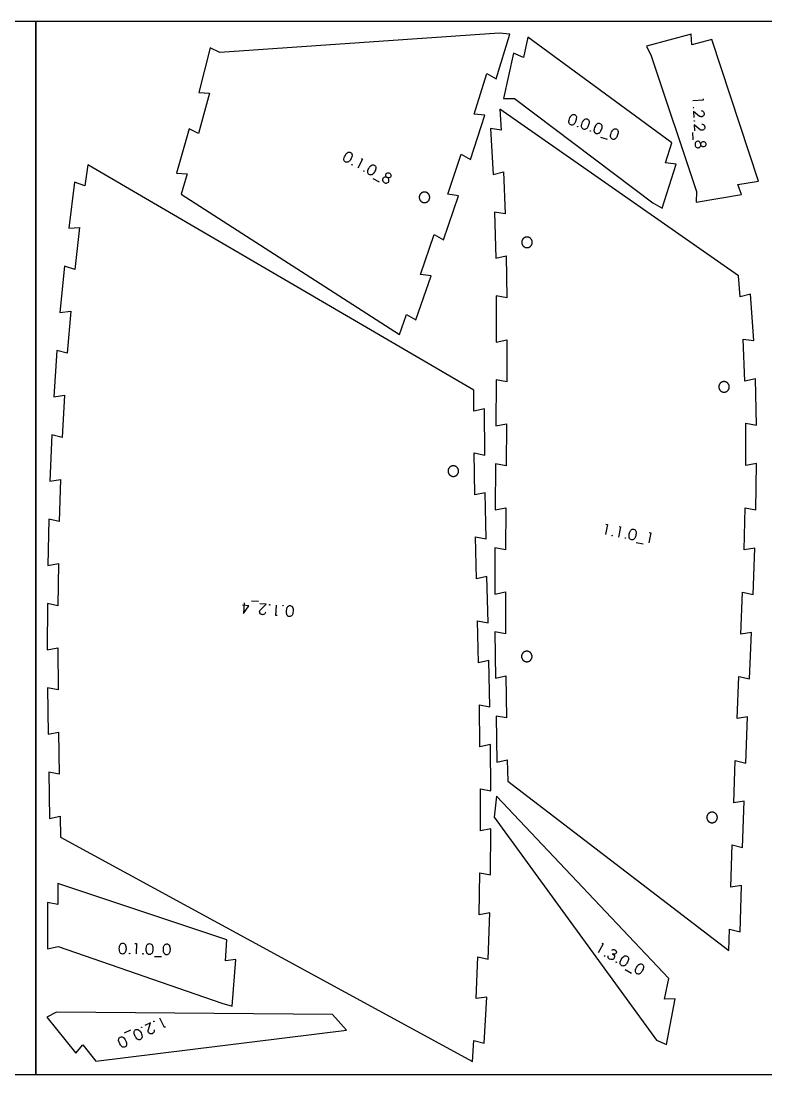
# Model space of a CAD drawing. Header units: millimetres. Extents: x 0 to 7679, y -1054 to 0.
# Drawn here: x 2086 to 2793, y -1000 to 0 of the extents above; entities that cross this region are included whole.
import ezdxf

# ---------------------------------------------------------------- set-up
doc = ezdxf.new("R2010")
doc.units = ezdxf.units.MM
doc.header["$MEASUREMENT"] = 0
for name, color, linetype, true_color in [('Default', 18, 'Continuous', 0x000000), ('nest$l_engrave_text', 5, 'Continuous', 0x0000ff), ('nest$l_inner_cut', 3, 'Continuous', 0x00ff00), ('nest$l_outer_cut', 1, 'Continuous', 0xff0000)]:
    doc.layers.add(name, color=color, linetype=linetype, true_color=true_color)

msp = doc.modelspace()

# ---------------------------------------------------------------- linework, layer by layer
at = {"layer": 'Default'}
for points in [[(1400, -1000), (1400, 0), (2100, 0), (2100, -1000)], [(2100, -1000), (2100, 0), (2800, 0), (2800, -1000)]]:
    msp.add_lwpolyline(points, close=True, dxfattribs=at)
at = {"layer": 'nest$l_engrave_text'}
for points in [[(2733.4, -73.8), (2733.5, -75.2), (2723.7, -75.7)], [(2731.6, -85), (2732.1, -85.1), (2732.7, -85.3), (2733.2, -85.6), (2733.6, -86), (2734.2, -86.8), (2734.4, -87.7), (2734.4, -88.3), (2734.3, -88.8), (2734.1, -89.3), (2733.8, -89.8), (2732.9, -90.5), (2732.4, -90.8), (2731.9, -90.8), (2731.4, -90.8), (2730.9, -90.7), (2730.6, -90.7), (2730.5, -90.6), (2730.1, -90.4), (2724.2, -85.7), (2724.5, -91.5)], [(2732.2, -97.7), (2732.7, -97.9), (2733.4, -98.1), (2733.9, -98.4), (2734.3, -98.7), (2734.8, -99.5), (2735.1, -100.5), (2735.1, -101), (2735, -101.6), (2734.8, -102.1), (2734.5, -102.6), (2733.6, -103.3), (2733, -103.5), (2732.5, -103.6), (2732.1, -103.6), (2731.6, -103.5), (2731.3, -103.4), (2731.1, -103.4), (2730.7, -103.1), (2724.9, -98.4), (2725.2, -104.2)], [(2723.3, -105.8), (2723.6, -112.6)], [(2635.9, -110), (2642.3, -112.2)], [(2408.8, -130.3), (2410.1, -130.9), (2405.5, -139.6)], [(2419.8, -149.5), (2425.8, -152.6)], [(2641.1, -477.3), (2642.5, -477.6), (2640.7, -487.2)], [(2653.7, -479.7), (2655.1, -480), (2653.2, -489.6)], [(2682.2, -485.3), (2683.6, -485.5), (2681.7, -495.1)], [(2669.8, -494.9), (2676.5, -496.2)], [(2297.7, -552), (2297, -562), (2302.3, -554.8), (2296.2, -554.4)], [(2311.3, -550.9), (2304.6, -550.4)], [(2318.3, -560.8), (2318.1, -561.3), (2317.8, -561.9), (2317.4, -562.4), (2317, -562.7), (2316.2, -563.2), (2315.2, -563.3), (2314.7, -563.2), (2314.1, -563.1), (2313.6, -562.8), (2313.2, -562.4), (2312.6, -561.4), (2312.5, -560.9), (2312.4, -560.4), (2312.6, -559.4), (2312.8, -559.1), (2312.8, -559), (2313.1, -558.6), (2318.5, -553.4), (2312.7, -553)], [(2329.2, -564), (2327.8, -563.9), (2328.4, -554.1)], [(2194, -875.4), (2195.5, -875.4), (2195.3, -885.2)], [(2637.3, -874.9), (2638.5, -875.6), (2633.9, -884.2)], [(2212.5, -887.5), (2219.3, -887.6)], [(2646.6, -881.6), (2647.5, -881.2), (2648.1, -880.9), (2648.9, -880.9), (2649.7, -881.2), (2650.4, -881.8), (2650.9, -882.6), (2651.1, -883.5), (2650.8, -884.4), (2650.2, -885), (2649.4, -885.4), (2648.4, -885.4), (2647.5, -885.2), (2648.6, -886.2), (2649.2, -887.1), (2649.4, -888.1), (2649.1, -889), (2648.7, -889.6), (2648.2, -890.1), (2647.7, -890.4), (2647.1, -890.6), (2645.9, -890.6), (2644.5, -890.1), (2643.9, -889.6), (2643.4, -888.8), (2643.3, -888), (2643.3, -887)], [(2659.5, -900.1), (2665.5, -903.3)], [(2223.2, -954.4), (2222, -955), (2217.7, -946.2)], [(2189.8, -957.6), (2183.7, -960.5)], [(2212.2, -957.1), (2212.3, -957.5), (2212.4, -958.3), (2212.3, -958.8), (2212.1, -959.3), (2211.6, -960.2), (2210.8, -960.8), (2210.3, -961), (2209.8, -961.1), (2209.2, -961.1), (2208.6, -961), (2207.6, -960.5), (2207.2, -960), (2206.9, -959.6), (2206.7, -958.7), (2206.6, -958.4), (2206.6, -958.2), (2206.6, -957.8), (2208.7, -950.6), (2203.5, -953.1)]]:
    msp.add_lwpolyline(points, dxfattribs=at)
for points in [[(2606.5, -97.6), (2606.2, -96.9), (2606, -96), (2606, -95), (2606, -94.9), (2606, -94.7), (2606.1, -94.4), (2606.2, -93.9), (2606.5, -92.7), (2607, -91.6), (2607.2, -91.1), (2607.4, -90.8), (2607.5, -90.6), (2607.5, -90.5), (2608.3, -89.5), (2608.7, -89.2), (2609, -89), (2609.8, -88.7), (2610.5, -88.6), (2611.2, -88.8), (2611.9, -89.1), (2612.5, -89.6), (2612.8, -90.2), (2613.1, -91), (2613.1, -91.7), (2613, -92.6), (2612.9, -93.4), (2612.6, -94.4), (2612.3, -95.3), (2612, -96.1), (2611.6, -96.8), (2611.3, -97.3), (2610.8, -97.8), (2610.2, -98.3), (2609.6, -98.5), (2609, -98.7), (2608.4, -98.7), (2607.8, -98.6), (2607.2, -98.2)], [(2724.5, -82.1), (2724.4, -82.3), (2724.3, -82.4), (2724.1, -82.3), (2724, -82.2), (2724.1, -82), (2724.3, -81.9), (2724.4, -82)], [(2618.6, -101.7), (2618.3, -101.1), (2618, -100.2), (2618, -99.7), (2618, -99.1), (2618, -99), (2618.1, -98.8), (2618.1, -98.5), (2618.2, -98.1), (2618.6, -96.9), (2619, -95.7), (2619.3, -95.3), (2619.4, -95), (2619.5, -94.7), (2619.6, -94.6), (2620.4, -93.7), (2620.8, -93.4), (2621.1, -93.2), (2621.9, -92.8), (2622.6, -92.8), (2623.2, -92.9), (2624, -93.3), (2624.6, -93.8), (2624.9, -94.4), (2625.1, -95.2), (2625.2, -95.9), (2625.1, -96.8), (2625, -97.5), (2624.7, -98.5), (2624.4, -99.5), (2624.1, -100.2), (2623.7, -101), (2623.3, -101.5), (2622.9, -102), (2622.2, -102.4), (2621.6, -102.7), (2621.1, -102.8), (2620.5, -102.8), (2619.9, -102.7), (2619.2, -102.4)], [(2630.7, -105.9), (2630.3, -105.2), (2630.1, -104.3), (2630.1, -103.3), (2630.1, -103.2), (2630.2, -103), (2630.2, -102.7), (2630.3, -102.2), (2630.6, -101), (2631.1, -99.9), (2631.3, -99.4), (2631.5, -99.1), (2631.6, -98.9), (2631.7, -98.8), (2632.5, -97.8), (2632.9, -97.5), (2633.1, -97.3), (2633.9, -97), (2634.6, -97), (2635.3, -97.1), (2636.1, -97.4), (2636.6, -97.9), (2637, -98.5), (2637.2, -99.4), (2637.2, -100), (2637.2, -100.9), (2637.1, -101.7), (2636.8, -102.7), (2636.4, -103.6), (2636.1, -104.4), (2635.7, -105.1), (2635.4, -105.6), (2634.9, -106.1), (2634.3, -106.6), (2633.7, -106.8), (2633.2, -107), (2632.6, -107), (2632, -106.9), (2631.3, -106.5)], [(2725.2, -94.9), (2725.1, -95.1), (2725, -95.1), (2724.8, -95.1), (2724.7, -94.9), (2724.8, -94.7), (2724.9, -94.7), (2725.1, -94.7)], [(2614.4, -100), (2614.5, -100.1), (2614.6, -100.3), (2614.4, -100.5), (2614.3, -100.5), (2614.1, -100.4), (2614.1, -100.2), (2614.2, -100)], [(2626.5, -104.2), (2626.6, -104.3), (2626.6, -104.5), (2626.5, -104.6), (2626.3, -104.6), (2626.2, -104.5), (2626.2, -104.3), (2626.3, -104.2)], [(2646.1, -111.2), (2645.7, -110.5), (2645.5, -109.6), (2645.5, -108.6), (2645.5, -108.5), (2645.6, -108.3), (2645.6, -108), (2645.7, -107.6), (2646, -106.4), (2646.5, -105.2), (2646.7, -104.8), (2646.9, -104.4), (2647, -104.2), (2647.1, -104.1), (2647.4, -103.6), (2647.9, -103.1), (2648.3, -102.8), (2648.5, -102.6), (2649.3, -102.3), (2650, -102.3), (2650.7, -102.4), (2651.5, -102.7), (2652, -103.2), (2652.4, -103.8), (2652.6, -104.7), (2652.7, -105.3), (2652.6, -106.2), (2652.5, -107), (2652.2, -108), (2651.8, -108.9), (2651.5, -109.7), (2651.1, -110.4), (2650.8, -110.9), (2650.3, -111.5), (2649.7, -111.9), (2649.1, -112.2), (2648.6, -112.3), (2648, -112.3), (2647.4, -112.2), (2646.7, -111.8)], [(2731.3, -117.6), (2731.2, -116.8), (2731, -116.1), (2730.6, -115.4), (2730.2, -114.8), (2729.6, -114.4), (2729, -114.1), (2728.3, -114), (2727.5, -114.2), (2726.8, -114.6), (2726.2, -115.2), (2725.8, -116), (2725.7, -117), (2725.7, -117.8), (2725.9, -118.5), (2726.3, -119.1), (2726.7, -119.5), (2727.3, -120), (2728, -120.2), (2728.7, -120.3), (2729.3, -120.1), (2729.8, -119.9), (2730.3, -119.5), (2730.6, -119.1), (2730.9, -118.6), (2731.1, -118), (2731.2, -117.2), (2731.3, -116.4), (2731.5, -115.8), (2732, -115.1), (2732.5, -114.7), (2733.1, -114.4), (2733.6, -114.3), (2734, -114.3), (2734.6, -114.6), (2735.2, -115), (2735.6, -115.6), (2735.9, -116.2), (2735.9, -116.9), (2735.9, -117.6), (2735.6, -118.2), (2735.3, -118.7), (2734.8, -119.1), (2734.2, -119.4), (2733.7, -119.4), (2733.1, -119.4), (2732.5, -119.1), (2731.9, -118.6), (2731.5, -118)], [(2392.8, -132.6), (2392.5, -131.9), (2392.4, -131), (2392.6, -129.9), (2392.6, -129.8), (2392.7, -129.6), (2392.8, -129.3), (2393, -128.9), (2393.5, -127.8), (2394.1, -126.7), (2394.4, -126.3), (2394.6, -126), (2394.8, -125.8), (2394.9, -125.7), (2395.3, -125.3), (2395.8, -124.9), (2396.2, -124.6), (2396.5, -124.5), (2397.4, -124.3), (2398.1, -124.3), (2398.7, -124.6), (2399.4, -125), (2399.9, -125.6), (2400.1, -126.3), (2400.2, -127.1), (2400.2, -127.8), (2400, -128.7), (2399.7, -129.4), (2399.3, -130.3), (2398.8, -131.2), (2398.4, -131.9), (2397.9, -132.6), (2397.5, -133), (2396.9, -133.5), (2396.3, -133.8), (2395.6, -134), (2395.1, -134), (2394.4, -134), (2393.9, -133.8), (2393.3, -133.3)], [(2400.2, -136.2), (2400.3, -136.4), (2400.2, -136.5), (2400.1, -136.7), (2399.9, -136.6), (2399.8, -136.5), (2399.8, -136.3), (2400, -136.2)], [(2415.3, -144.6), (2415.1, -143.9), (2415, -142.9), (2415.1, -141.9), (2415.2, -141.8), (2415.2, -141.6), (2415.4, -141.3), (2415.5, -140.9), (2416, -139.8), (2416.7, -138.7), (2417, -138.3), (2417.2, -138), (2417.3, -137.8), (2417.4, -137.7), (2418.3, -136.9), (2418.8, -136.6), (2419.1, -136.5), (2419.9, -136.3), (2420.6, -136.3), (2421.3, -136.6), (2421.9, -137), (2422.4, -137.6), (2422.7, -138.2), (2422.8, -139.1), (2422.7, -139.8), (2422.5, -140.7), (2422.3, -141.4), (2421.8, -142.3), (2421.4, -143.2), (2420.9, -143.9), (2420.4, -144.6), (2420, -145), (2419.5, -145.5), (2418.8, -145.8), (2418.2, -146), (2417.6, -146), (2417, -146), (2416.4, -145.7), (2415.8, -145.3)], [(2411.4, -142.2), (2411.6, -142.4), (2411.5, -142.5), (2411.4, -142.7), (2411.2, -142.6), (2411.1, -142.5), (2411.1, -142.3), (2411.3, -142.2)], [(2434, -148.7), (2433.3, -148.3), (2432.6, -148.1), (2431.8, -148.1), (2431.1, -148.2), (2430.4, -148.5), (2429.9, -148.8), (2429.5, -149.4), (2429.2, -150.2), (2429.2, -151), (2429.4, -151.8), (2429.9, -152.5), (2430.6, -153.1), (2431.3, -153.5), (2432, -153.7), (2432.7, -153.7), (2433.3, -153.6), (2434, -153.3), (2434.6, -152.9), (2435, -152.3), (2435.2, -151.7), (2435.2, -151.1), (2435.2, -150.5), (2435, -150.1), (2434.7, -149.5), (2434.3, -149), (2433.6, -148.5), (2433, -148), (2432.6, -147.5), (2432.3, -146.8), (2432.2, -146.1), (2432.3, -145.5), (2432.4, -145), (2432.6, -144.7), (2433.2, -144.2), (2433.9, -144), (2434.5, -143.9), (2435.2, -144.1), (2435.9, -144.3), (2436.4, -144.7), (2436.8, -145.3), (2437.1, -145.8), (2437.2, -146.4), (2437.1, -147.1), (2436.9, -147.5), (2436.5, -148), (2436, -148.4), (2435.2, -148.6), (2434.5, -148.7)], [(2647.1, -487.9), (2647.3, -488), (2647.3, -488.2), (2647.2, -488.4), (2647, -488.4), (2646.9, -488.3), (2646.8, -488.1), (2646.9, -488)], [(2664, -491.5), (2663.6, -490.9), (2663.3, -490), (2663.1, -489), (2663.1, -488.9), (2663.1, -488.7), (2663.1, -488.3), (2663.2, -487.9), (2663.3, -486.7), (2663.6, -485.5), (2663.8, -485), (2663.9, -484.7), (2664, -484.4), (2664, -484.3), (2664.3, -483.8), (2664.7, -483.3), (2665, -482.9), (2665.3, -482.6), (2666, -482.2), (2666.7, -482.1), (2667.4, -482.1), (2668.2, -482.3), (2668.8, -482.8), (2669.2, -483.3), (2669.6, -484.1), (2669.7, -484.8), (2669.8, -485.7), (2669.8, -486.4), (2669.6, -487.4), (2669.4, -488.4), (2669.2, -489.2), (2668.9, -490), (2668.7, -490.6), (2668.3, -491.1), (2667.7, -491.6), (2667.2, -492), (2666.7, -492.2), (2666.1, -492.3), (2665.5, -492.3), (2664.7, -492)], [(2659.6, -490.4), (2659.8, -490.5), (2659.8, -490.6), (2659.7, -490.8), (2659.6, -490.8), (2659.4, -490.7), (2659.4, -490.6), (2659.5, -490.4)], [(2321.9, -554.1), (2321.8, -554), (2321.7, -553.9), (2321.8, -553.7), (2322, -553.6), (2322.1, -553.7), (2322.2, -553.9), (2322.1, -554.1)], [(2334.7, -555), (2334.5, -554.9), (2334.5, -554.8), (2334.5, -554.6), (2334.7, -554.5), (2334.9, -554.6), (2334.9, -554.8), (2334.9, -555)], [(2342.9, -555.3), (2343.4, -555.9), (2343.9, -556.7), (2344.2, -557.7), (2344.2, -557.8), (2344.2, -558), (2344.2, -558.3), (2344.2, -558.8), (2344.2, -560), (2344.1, -561.2), (2344, -561.7), (2343.9, -562.1), (2343.8, -562.3), (2343.8, -562.5), (2343.3, -563.6), (2343, -564), (2342.8, -564.3), (2342.1, -564.8), (2341.4, -565), (2340.7, -565.1), (2339.9, -564.9), (2339.2, -564.6), (2338.8, -564.1), (2338.3, -563.3), (2338.1, -562.7), (2337.9, -561.8), (2337.9, -561.1), (2337.9, -560), (2337.9, -559), (2338.1, -558.2), (2338.2, -557.4), (2338.4, -556.8), (2338.8, -556.2), (2339.2, -555.6), (2339.7, -555.2), (2340.2, -554.9), (2340.8, -554.7), (2341.4, -554.7), (2342.2, -554.9)], [(2180.8, -884.7), (2180.2, -884.2), (2179.8, -883.4), (2179.4, -882.4), (2179.4, -882.3), (2179.4, -882.1), (2179.3, -881.8), (2179.3, -881.4), (2179.2, -880.1), (2179.3, -878.9), (2179.4, -878.4), (2179.5, -878), (2179.5, -877.8), (2179.5, -877.7), (2180, -876.5), (2180.3, -876.1), (2180.4, -875.8), (2181.1, -875.3), (2181.8, -875), (2182.4, -874.9), (2183.3, -875), (2184, -875.3), (2184.5, -875.8), (2185, -876.5), (2185.2, -877.1), (2185.4, -878), (2185.5, -878.8), (2185.6, -879.8), (2185.6, -880.8), (2185.5, -881.6), (2185.3, -882.4), (2185.2, -883), (2184.9, -883.7), (2184.4, -884.3), (2184, -884.7), (2183.5, -885), (2182.9, -885.2), (2182.3, -885.3), (2181.5, -885.1)], [(2206.3, -885.2), (2205.8, -884.7), (2205.3, -883.9), (2204.9, -882.9), (2204.9, -882.8), (2204.9, -882.6), (2204.8, -882.3), (2204.8, -881.8), (2204.8, -880.6), (2204.8, -879.3), (2204.9, -878.9), (2205, -878.5), (2205, -878.2), (2205, -878.1), (2205.5, -877), (2205.8, -876.5), (2206, -876.3), (2206.6, -875.7), (2207.3, -875.5), (2208, -875.4), (2208.8, -875.5), (2209.5, -875.8), (2210, -876.2), (2210.5, -877), (2210.7, -877.6), (2211, -878.5), (2211.1, -879.2), (2211.1, -880.2), (2211.1, -881.2), (2211, -882.1), (2210.9, -882.9), (2210.7, -883.5), (2210.4, -884.1), (2210, -884.7), (2209.5, -885.2), (2209, -885.5), (2208.4, -885.7), (2207.8, -885.7), (2207.1, -885.6)], [(2222.6, -885.5), (2222, -884.9), (2221.6, -884.2), (2221.2, -883.2), (2221.2, -883.1), (2221.2, -882.9), (2221.1, -882.5), (2221.1, -882.1), (2221.1, -880.9), (2221.1, -879.6), (2221.2, -879.1), (2221.3, -878.8), (2221.3, -878.5), (2221.3, -878.4), (2221.5, -877.8), (2221.8, -877.3), (2222.1, -876.8), (2222.3, -876.5), (2222.9, -876), (2223.6, -875.8), (2224.2, -875.6), (2225.1, -875.7), (2225.8, -876.1), (2226.3, -876.5), (2226.8, -877.2), (2227, -877.9), (2227.2, -878.7), (2227.3, -879.5), (2227.4, -880.5), (2227.4, -881.5), (2227.3, -882.3), (2227.1, -883.2), (2227, -883.8), (2226.7, -884.4), (2226.2, -885), (2225.8, -885.4), (2225.3, -885.7), (2224.7, -885.9), (2224.1, -886), (2223.4, -885.9)], [(2189, -884.6), (2189.2, -884.7), (2189.2, -884.9), (2189.2, -885), (2189, -885.1), (2188.8, -885), (2188.8, -884.9), (2188.9, -884.7)], [(2201.8, -884.9), (2201.9, -884.9), (2202, -885.1), (2201.9, -885.3), (2201.8, -885.3), (2201.6, -885.3), (2201.5, -885.1), (2201.6, -884.9)], [(2639.9, -886.9), (2640, -887), (2640, -887.2), (2639.8, -887.3), (2639.7, -887.3), (2639.5, -887.1), (2639.6, -887), (2639.7, -886.8)], [(2655, -895.2), (2654.8, -894.5), (2654.7, -893.6), (2654.8, -892.5), (2654.9, -892.4), (2655, -892.3), (2655.1, -891.9), (2655.2, -891.5), (2655.7, -890.4), (2656.4, -889.3), (2656.7, -888.9), (2656.9, -888.6), (2657, -888.4), (2657.1, -888.3), (2658, -887.5), (2658.5, -887.3), (2658.8, -887.1), (2659.6, -886.9), (2660.3, -887), (2661, -887.2), (2661.7, -887.7), (2662.2, -888.3), (2662.4, -888.9), (2662.5, -889.8), (2662.4, -890.4), (2662.2, -891.3), (2662, -892), (2661.5, -893), (2661.1, -893.9), (2660.6, -894.6), (2660.1, -895.2), (2659.7, -895.7), (2659.2, -896.1), (2658.5, -896.4), (2657.9, -896.6), (2657.3, -896.7), (2656.7, -896.6), (2656.1, -896.4), (2655.5, -895.9)], [(2651.1, -892.9), (2651.3, -893), (2651.2, -893.2), (2651.1, -893.3), (2650.9, -893.3), (2650.8, -893.1), (2650.8, -893), (2651, -892.8)], [(2669.4, -902.8), (2669.2, -902.1), (2669.1, -901.2), (2669.2, -900.2), (2669.3, -900.1), (2669.3, -899.9), (2669.4, -899.6), (2669.6, -899.2), (2670.1, -898.1), (2670.8, -897), (2671.1, -896.6), (2671.3, -896.3), (2671.4, -896.1), (2671.5, -896), (2672.4, -895.2), (2672.9, -894.9), (2673.2, -894.8), (2674, -894.6), (2674.7, -894.6), (2675.4, -894.9), (2676, -895.3), (2676.5, -895.9), (2676.8, -896.6), (2676.9, -897.4), (2676.8, -898.1), (2676.6, -899), (2676.4, -899.7), (2675.9, -900.6), (2675.5, -901.5), (2675, -902.2), (2674.5, -902.9), (2674.1, -903.3), (2673.6, -903.8), (2672.9, -904.1), (2672.3, -904.3), (2671.7, -904.3), (2671.1, -904.2), (2670.5, -904), (2669.9, -903.6)], [(2212.1, -949.4), (2211.9, -949.5), (2211.8, -949.3), (2211.7, -949.2), (2211.9, -949), (2212, -949), (2212.2, -949.1), (2212.2, -949.3)], [(2196.4, -956.8), (2197.1, -957), (2197.9, -957.5), (2198.7, -958.2), (2198.7, -958.3), (2198.8, -958.5), (2199, -958.8), (2199.3, -959.1), (2199.9, -960.2), (2200.3, -961.3), (2200.5, -961.8), (2200.6, -962.2), (2200.7, -962.4), (2200.7, -962.5), (2200.9, -963.8), (2200.8, -964.3), (2200.7, -964.6), (2200.4, -965.4), (2200, -965.9), (2199.4, -966.3), (2198.6, -966.6), (2197.8, -966.6), (2197.2, -966.5), (2196.4, -966), (2195.9, -965.6), (2195.3, -964.9), (2194.9, -964.3), (2194.4, -963.4), (2193.9, -962.5), (2193.6, -961.7), (2193.4, -960.9), (2193.3, -960.3), (2193.2, -959.6), (2193.4, -958.9), (2193.6, -958.3), (2193.9, -957.8), (2194.3, -957.3), (2194.8, -957), (2195.5, -956.8)], [(2200.6, -955), (2200.4, -955.1), (2200.3, -954.9), (2200.3, -954.8), (2200.4, -954.6), (2200.6, -954.6), (2200.7, -954.7), (2200.7, -954.9)], [(2181.8, -963.9), (2182.5, -964.2), (2183.3, -964.6), (2184, -965.4), (2184.1, -965.5), (2184.2, -965.6), (2184.4, -965.9), (2184.6, -966.2), (2185.2, -967.3), (2185.7, -968.5), (2185.9, -969), (2186, -969.3), (2186.1, -969.5), (2186.1, -969.7), (2186.2, -970.9), (2186.2, -971.4), (2186.1, -971.7), (2185.8, -972.5), (2185.3, -973), (2184.7, -973.5), (2184, -973.7), (2183.2, -973.8), (2182.5, -973.6), (2181.8, -973.2), (2181.3, -972.7), (2180.7, -972), (2180.3, -971.4), (2179.8, -970.5), (2179.3, -969.6), (2179, -968.9), (2178.8, -968.1), (2178.6, -967.5), (2178.6, -966.8), (2178.7, -966), (2178.9, -965.4), (2179.2, -964.9), (2179.7, -964.5), (2180.2, -964.2), (2180.9, -963.9)]]:
    msp.add_lwpolyline(points, close=True, dxfattribs=at)
at = {"layer": 'nest$l_inner_cut'}
for points in [[(2473.3, -169.6), (2473.4, -169.5), (2473.5, -169.3), (2473.5, -169.1), (2473.6, -169), (2473.7, -168.8), (2473.7, -168.6), (2473.8, -168.5), (2473.8, -168.3), (2473.8, -168.1), (2473.9, -168), (2473.9, -167.8), (2473.9, -167.6), (2473.9, -167.4), (2473.9, -167.3), (2473.9, -167.1), (2473.9, -166.9), (2473.9, -166.8), (2473.9, -166.6), (2473.8, -166.4), (2473.8, -166.2), (2473.8, -166.1), (2473.7, -165.9), (2473.7, -165.7), (2473.6, -165.6), (2473.6, -165.4), (2473.5, -165.3), (2473.4, -165.1), (2473.3, -164.9), (2473.3, -164.8), (2473.2, -164.6), (2473.1, -164.5), (2473, -164.3), (2472.9, -164.2), (2472.8, -164.1), (2472.7, -163.9), (2472.5, -163.8), (2472.4, -163.7), (2472.3, -163.6), (2472.2, -163.5), (2472, -163.3), (2471.9, -163.2), (2471.7, -163.1), (2471.6, -163), (2471.4, -163), (2471.3, -162.9), (2471.1, -162.8), (2471, -162.7), (2470.8, -162.6), (2470.7, -162.6), (2470.5, -162.5), (2470.3, -162.5), (2470.2, -162.4), (2470, -162.4), (2469.8, -162.3), (2469.7, -162.3), (2469.5, -162.3), (2469.3, -162.3), (2469.1, -162.3), (2469, -162.3), (2468.8, -162.3), (2468.6, -162.3), (2468.4, -162.3), (2468.3, -162.3), (2468.1, -162.3), (2467.9, -162.4), (2467.8, -162.4), (2467.6, -162.4), (2467.4, -162.5), (2467.3, -162.5), (2467.1, -162.6), (2466.9, -162.7), (2466.8, -162.7), (2466.6, -162.8), (2466.5, -162.9), (2466.3, -163), (2466.2, -163.1), (2466, -163.2), (2465.9, -163.3), (2465.8, -163.4), (2465.6, -163.5), (2465.5, -163.6), (2465.4, -163.7), (2465.3, -163.9), (2465.1, -164), (2465, -164.1), (2464.9, -164.3), (2464.8, -164.4), (2464.7, -164.5), (2464.6, -164.7), (2464.5, -164.8), (2464.5, -165), (2464.4, -165.1), (2464.3, -165.3), (2464.2, -165.5), (2464.2, -165.6), (2464.1, -165.8), (2464.1, -166), (2464, -166.1), (2464, -166.3), (2464, -166.5), (2464, -166.6), (2463.9, -166.8), (2463.9, -167), (2463.9, -167.2), (2463.9, -167.3), (2463.9, -167.5), (2463.9, -167.7), (2463.9, -167.9), (2464, -168), (2464, -168.2), (2464, -168.4), (2464.1, -168.5), (2464.1, -168.7), (2464.2, -168.9), (2464.2, -169), (2464.3, -169.2), (2464.4, -169.4), (2464.4, -169.5), (2464.5, -169.7), (2464.6, -169.8), (2464.7, -170), (2464.8, -170.1), (2464.9, -170.2), (2465, -170.4), (2465.1, -170.5), (2465.2, -170.6), (2465.4, -170.8), (2465.5, -170.9), (2465.6, -171), (2465.7, -171.1), (2465.9, -171.2), (2466, -171.3), (2466.2, -171.4), (2466.3, -171.5), (2466.5, -171.6), (2466.6, -171.7), (2466.8, -171.8), (2466.9, -171.8), (2467.1, -171.9), (2467.2, -172), (2467.4, -172), (2467.6, -172.1), (2467.7, -172.1), (2467.9, -172.2), (2468.1, -172.2), (2468.2, -172.2), (2468.4, -172.2), (2468.6, -172.3), (2468.8, -172.3), (2468.9, -172.3), (2469.1, -172.3), (2469.3, -172.2), (2469.5, -172.2), (2469.6, -172.2), (2469.8, -172.2), (2470, -172.1), (2470.1, -172.1), (2470.3, -172.1), (2470.5, -172), (2470.6, -172), (2470.8, -171.9), (2471, -171.8), (2471.1, -171.7), (2471.3, -171.7), (2471.4, -171.6), (2471.6, -171.5), (2471.7, -171.4), (2471.9, -171.3), (2472, -171.2), (2472.1, -171.1), (2472.3, -171), (2472.4, -170.9), (2472.5, -170.7), (2472.6, -170.6), (2472.7, -170.5), (2472.9, -170.3), (2473, -170.2), (2473.1, -170.1), (2473.2, -169.9), (2473.2, -169.8)], [(2571.1, -210.9), (2571.1, -210.7), (2571.2, -210.6), (2571.2, -210.4), (2571.2, -210.2), (2571.2, -210), (2571.2, -209.9), (2571.2, -209.7), (2571.2, -209.5), (2571.2, -209.3), (2571.1, -209.2), (2571.1, -209), (2571.1, -208.8), (2571, -208.7), (2571, -208.5), (2570.9, -208.3), (2570.9, -208.2), (2570.8, -208), (2570.7, -207.8), (2570.7, -207.7), (2570.6, -207.5), (2570.5, -207.4), (2570.4, -207.2), (2570.3, -207.1), (2570.2, -207), (2570.1, -206.8), (2570, -206.7), (2569.9, -206.6), (2569.7, -206.4), (2569.6, -206.3), (2569.5, -206.2), (2569.4, -206.1), (2569.2, -206), (2569.1, -205.9), (2568.9, -205.8), (2568.8, -205.7), (2568.6, -205.6), (2568.5, -205.5), (2568.3, -205.4), (2568.2, -205.4), (2568, -205.3), (2567.9, -205.2), (2567.7, -205.2), (2567.5, -205.1), (2567.4, -205.1), (2567.2, -205), (2567, -205), (2566.8, -205), (2566.7, -205), (2566.5, -205), (2566.3, -204.9), (2566.2, -204.9), (2566, -204.9), (2565.8, -205), (2565.6, -205), (2565.5, -205), (2565.3, -205), (2565.1, -205.1), (2564.9, -205.1), (2564.8, -205.1), (2564.6, -205.2), (2564.5, -205.3), (2564.3, -205.3), (2564.1, -205.4), (2564, -205.5), (2563.8, -205.5), (2563.7, -205.6), (2563.5, -205.7), (2563.4, -205.8), (2563.2, -205.9), (2563.1, -206), (2563, -206.1), (2562.8, -206.2), (2562.7, -206.4), (2562.6, -206.5), (2562.5, -206.6), (2562.4, -206.7), (2562.2, -206.9), (2562.1, -207), (2562, -207.2), (2561.9, -207.3), (2561.9, -207.4), (2561.8, -207.6), (2561.7, -207.8), (2561.6, -207.9), (2561.6, -208.1), (2561.5, -208.2), (2561.4, -208.4), (2561.4, -208.6), (2561.3, -208.7), (2561.3, -208.9), (2561.3, -209.1), (2561.2, -209.2), (2561.2, -209.4), (2561.2, -209.6), (2561.2, -209.8), (2561.2, -209.9), (2561.2, -210.1), (2561.2, -210.3), (2561.2, -210.5), (2561.2, -210.6), (2561.3, -210.8), (2561.3, -211), (2561.3, -211.1), (2561.4, -211.3), (2561.4, -211.5), (2561.5, -211.6), (2561.5, -211.8), (2561.6, -212), (2561.7, -212.1), (2561.8, -212.3), (2561.8, -212.4), (2561.9, -212.6), (2562, -212.7), (2562.1, -212.9), (2562.2, -213), (2562.3, -213.1), (2562.5, -213.3), (2562.6, -213.4), (2562.7, -213.5), (2562.8, -213.6), (2563, -213.8), (2563.1, -213.9), (2563.2, -214), (2563.4, -214.1), (2563.5, -214.2), (2563.7, -214.3), (2563.8, -214.3), (2564, -214.4), (2564.1, -214.5), (2564.3, -214.6), (2564.4, -214.6), (2564.6, -214.7), (2564.8, -214.7), (2564.9, -214.8), (2565.1, -214.8), (2565.3, -214.9), (2565.4, -214.9), (2565.6, -214.9), (2565.8, -214.9), (2566, -214.9), (2566.1, -214.9), (2566.3, -214.9), (2566.5, -214.9), (2566.7, -214.9), (2566.8, -214.9), (2567, -214.9), (2567.2, -214.8), (2567.3, -214.8), (2567.5, -214.8), (2567.7, -214.7), (2567.8, -214.7), (2568, -214.6), (2568.2, -214.5), (2568.3, -214.5), (2568.5, -214.4), (2568.6, -214.3), (2568.8, -214.2), (2568.9, -214.1), (2569.1, -214), (2569.2, -213.9), (2569.4, -213.8), (2569.5, -213.7), (2569.6, -213.6), (2569.7, -213.5), (2569.9, -213.3), (2570, -213.2), (2570.1, -213.1), (2570.2, -212.9), (2570.3, -212.8), (2570.4, -212.7), (2570.5, -212.5), (2570.6, -212.4), (2570.6, -212.2), (2570.7, -212), (2570.8, -211.9), (2570.9, -211.7), (2570.9, -211.6), (2571, -211.4), (2571, -211.2), (2571.1, -211.1)], [(2758.1, -348.1), (2758.2, -347.9), (2758.2, -347.7), (2758.2, -347.5), (2758.2, -347.4), (2758.2, -347.2), (2758.2, -347), (2758.2, -346.8), (2758.2, -346.7), (2758.2, -346.5), (2758.2, -346.3), (2758.1, -346.2), (2758.1, -346), (2758.1, -345.8), (2758, -345.7), (2758, -345.5), (2757.9, -345.3), (2757.8, -345.2), (2757.8, -345), (2757.7, -344.8), (2757.6, -344.7), (2757.5, -344.5), (2757.4, -344.4), (2757.3, -344.3), (2757.2, -344.1), (2757.1, -344), (2757, -343.8), (2756.9, -343.7), (2756.8, -343.6), (2756.7, -343.5), (2756.5, -343.3), (2756.4, -343.2), (2756.3, -343.1), (2756.1, -343), (2756, -342.9), (2755.8, -342.8), (2755.7, -342.7), (2755.5, -342.7), (2755.4, -342.6), (2755.2, -342.5), (2755.1, -342.4), (2754.9, -342.4), (2754.7, -342.3), (2754.6, -342.3), (2754.4, -342.2), (2754.2, -342.2), (2754.1, -342.2), (2753.9, -342.1), (2753.7, -342.1), (2753.5, -342.1), (2753.4, -342.1), (2753.2, -342.1), (2753, -342.1), (2752.8, -342.1), (2752.7, -342.1), (2752.5, -342.2), (2752.3, -342.2), (2752.2, -342.2), (2752, -342.3), (2751.8, -342.3), (2751.7, -342.4), (2751.5, -342.4), (2751.3, -342.5), (2751.2, -342.5), (2751, -342.6), (2750.9, -342.7), (2750.7, -342.8), (2750.6, -342.9), (2750.4, -343), (2750.3, -343.1), (2750.1, -343.2), (2750, -343.3), (2749.9, -343.4), (2749.7, -343.5), (2749.6, -343.6), (2749.5, -343.8), (2749.4, -343.9), (2749.3, -344), (2749.2, -344.2), (2749.1, -344.3), (2749, -344.5), (2748.9, -344.6), (2748.8, -344.8), (2748.7, -344.9), (2748.7, -345.1), (2748.6, -345.2), (2748.5, -345.4), (2748.5, -345.6), (2748.4, -345.7), (2748.4, -345.9), (2748.3, -346.1), (2748.3, -346.2), (2748.3, -346.4), (2748.3, -346.6), (2748.2, -346.7), (2748.2, -346.9), (2748.2, -347.1), (2748.2, -347.3), (2748.2, -347.4), (2748.3, -347.6), (2748.3, -347.8), (2748.3, -348), (2748.3, -348.1), (2748.4, -348.3), (2748.4, -348.5), (2748.5, -348.6), (2748.5, -348.8), (2748.6, -349), (2748.7, -349.1), (2748.7, -349.3), (2748.8, -349.4), (2748.9, -349.6), (2749, -349.7), (2749.1, -349.9), (2749.2, -350), (2749.3, -350.2), (2749.4, -350.3), (2749.5, -350.4), (2749.6, -350.6), (2749.7, -350.7), (2749.9, -350.8), (2750, -350.9), (2750.1, -351), (2750.3, -351.1), (2750.4, -351.2), (2750.6, -351.3), (2750.7, -351.4), (2750.9, -351.5), (2751, -351.6), (2751.2, -351.7), (2751.3, -351.7), (2751.5, -351.8), (2751.6, -351.8), (2751.8, -351.9), (2752, -351.9), (2752.2, -352), (2752.3, -352), (2752.5, -352), (2752.7, -352.1), (2752.8, -352.1), (2753, -352.1), (2753.2, -352.1), (2753.4, -352.1), (2753.5, -352.1), (2753.7, -352.1), (2753.9, -352.1), (2754, -352), (2754.2, -352), (2754.4, -352), (2754.6, -351.9), (2754.7, -351.9), (2754.9, -351.8), (2755.1, -351.8), (2755.2, -351.7), (2755.4, -351.6), (2755.5, -351.5), (2755.7, -351.5), (2755.8, -351.4), (2756, -351.3), (2756.1, -351.2), (2756.3, -351.1), (2756.4, -351), (2756.5, -350.9), (2756.7, -350.7), (2756.8, -350.6), (2756.9, -350.5), (2757, -350.4), (2757.1, -350.2), (2757.2, -350.1), (2757.3, -350), (2757.4, -349.8), (2757.5, -349.7), (2757.6, -349.5), (2757.7, -349.4), (2757.8, -349.2), (2757.8, -349), (2757.9, -348.9), (2758, -348.7), (2758, -348.6), (2758.1, -348.4), (2758.1, -348.2)], [(2491.3, -426.7), (2491.3, -426.8), (2491.3, -427), (2491.3, -427.2), (2491.3, -427.4), (2491.3, -427.5), (2491.3, -427.7), (2491.4, -427.9), (2491.4, -428.1), (2491.4, -428.2), (2491.5, -428.4), (2491.5, -428.6), (2491.6, -428.7), (2491.6, -428.9), (2491.7, -429), (2491.8, -429.2), (2491.9, -429.4), (2492, -429.5), (2492, -429.7), (2492.1, -429.8), (2492.2, -429.9), (2492.3, -430.1), (2492.4, -430.2), (2492.6, -430.4), (2492.7, -430.5), (2492.8, -430.6), (2492.9, -430.7), (2493.1, -430.8), (2493.2, -430.9), (2493.3, -431), (2493.5, -431.2), (2493.6, -431.2), (2493.8, -431.3), (2493.9, -431.4), (2494.1, -431.5), (2494.2, -431.6), (2494.4, -431.6), (2494.5, -431.7), (2494.7, -431.8), (2494.9, -431.8), (2495, -431.9), (2495.2, -431.9), (2495.4, -431.9), (2495.6, -432), (2495.7, -432), (2495.9, -432), (2496.1, -432), (2496.2, -432), (2496.4, -432), (2496.6, -432), (2496.8, -432), (2496.9, -432), (2497.1, -432), (2497.3, -431.9), (2497.4, -431.9), (2497.6, -431.8), (2497.8, -431.8), (2497.9, -431.7), (2498.1, -431.7), (2498.3, -431.6), (2498.4, -431.5), (2498.6, -431.5), (2498.7, -431.4), (2498.9, -431.3), (2499, -431.2), (2499.2, -431.1), (2499.3, -431), (2499.5, -430.9), (2499.6, -430.8), (2499.7, -430.7), (2499.8, -430.5), (2500, -430.4), (2500.1, -430.3), (2500.2, -430.2), (2500.3, -430), (2500.4, -429.9), (2500.5, -429.7), (2500.6, -429.6), (2500.7, -429.4), (2500.7, -429.3), (2500.8, -429.1), (2500.9, -429), (2501, -428.8), (2501, -428.6), (2501.1, -428.5), (2501.1, -428.3), (2501.2, -428.1), (2501.2, -428), (2501.2, -427.8), (2501.3, -427.6), (2501.3, -427.5), (2501.3, -427.3), (2501.3, -427.1), (2501.3, -426.9), (2501.3, -426.8), (2501.3, -426.6), (2501.3, -426.4), (2501.2, -426.2), (2501.2, -426.1), (2501.2, -425.9), (2501.1, -425.7), (2501.1, -425.6), (2501, -425.4), (2501, -425.2), (2500.9, -425.1), (2500.8, -424.9), (2500.8, -424.8), (2500.7, -424.6), (2500.6, -424.5), (2500.5, -424.3), (2500.4, -424.2), (2500.3, -424), (2500.2, -423.9), (2500.1, -423.8), (2500, -423.6), (2499.8, -423.5), (2499.7, -423.4), (2499.6, -423.3), (2499.5, -423.2), (2499.3, -423), (2499.2, -422.9), (2499, -422.8), (2498.9, -422.8), (2498.7, -422.7), (2498.6, -422.6), (2498.4, -422.5), (2498.3, -422.4), (2498.1, -422.4), (2498, -422.3), (2497.8, -422.3), (2497.6, -422.2), (2497.5, -422.2), (2497.3, -422.1), (2497.1, -422.1), (2496.9, -422.1), (2496.8, -422), (2496.6, -422), (2496.4, -422), (2496.2, -422), (2496.1, -422), (2495.9, -422), (2495.7, -422.1), (2495.6, -422.1), (2495.4, -422.1), (2495.2, -422.1), (2495, -422.2), (2494.9, -422.2), (2494.7, -422.3), (2494.5, -422.3), (2494.4, -422.4), (2494.2, -422.5), (2494.1, -422.5), (2493.9, -422.6), (2493.8, -422.7), (2493.6, -422.8), (2493.5, -422.9), (2493.3, -423), (2493.2, -423.1), (2493.1, -423.2), (2492.9, -423.3), (2492.8, -423.4), (2492.7, -423.6), (2492.6, -423.7), (2492.4, -423.8), (2492.3, -424), (2492.2, -424.1), (2492.1, -424.2), (2492, -424.4), (2492, -424.5), (2491.9, -424.7), (2491.8, -424.8), (2491.7, -425), (2491.7, -425.2), (2491.6, -425.3), (2491.5, -425.5), (2491.5, -425.6), (2491.4, -425.8), (2491.4, -426), (2491.4, -426.2), (2491.3, -426.3), (2491.3, -426.5)], [(2570.9, -603.9), (2571, -603.7), (2571, -603.5), (2571, -603.4), (2571, -603.2), (2571, -603), (2571, -602.8), (2571, -602.7), (2571, -602.5), (2571, -602.3), (2571, -602.1), (2570.9, -602), (2570.9, -601.8), (2570.9, -601.6), (2570.8, -601.5), (2570.8, -601.3), (2570.7, -601.1), (2570.6, -601), (2570.6, -600.8), (2570.5, -600.7), (2570.4, -600.5), (2570.3, -600.4), (2570.2, -600.2), (2570.1, -600.1), (2570, -599.9), (2569.9, -599.8), (2569.8, -599.7), (2569.7, -599.5), (2569.6, -599.4), (2569.5, -599.3), (2569.3, -599.2), (2569.2, -599), (2569.1, -598.9), (2568.9, -598.8), (2568.8, -598.7), (2568.6, -598.6), (2568.5, -598.6), (2568.3, -598.5), (2568.2, -598.4), (2568, -598.3), (2567.9, -598.3), (2567.7, -598.2), (2567.5, -598.1), (2567.4, -598.1), (2567.2, -598.1), (2567, -598), (2566.9, -598), (2566.7, -598), (2566.5, -597.9), (2566.3, -597.9), (2566.2, -597.9), (2566, -597.9), (2565.8, -597.9), (2565.6, -597.9), (2565.5, -597.9), (2565.3, -598), (2565.1, -598), (2565, -598), (2564.8, -598.1), (2564.6, -598.1), (2564.5, -598.2), (2564.3, -598.2), (2564.1, -598.3), (2564, -598.4), (2563.8, -598.4), (2563.7, -598.5), (2563.5, -598.6), (2563.4, -598.7), (2563.2, -598.8), (2563.1, -598.9), (2562.9, -599), (2562.8, -599.1), (2562.7, -599.2), (2562.5, -599.3), (2562.4, -599.5), (2562.3, -599.6), (2562.2, -599.7), (2562.1, -599.8), (2562, -600), (2561.9, -600.1), (2561.8, -600.3), (2561.7, -600.4), (2561.6, -600.6), (2561.5, -600.7), (2561.5, -600.9), (2561.4, -601), (2561.3, -601.2), (2561.3, -601.4), (2561.2, -601.5), (2561.2, -601.7), (2561.1, -601.9), (2561.1, -602), (2561.1, -602.2), (2561.1, -602.4), (2561, -602.6), (2561, -602.7), (2561, -602.9), (2561, -603.1), (2561, -603.3), (2561.1, -603.4), (2561.1, -603.6), (2561.1, -603.8), (2561.1, -603.9), (2561.2, -604.1), (2561.2, -604.3), (2561.3, -604.4), (2561.3, -604.6), (2561.4, -604.8), (2561.5, -604.9), (2561.5, -605.1), (2561.6, -605.2), (2561.7, -605.4), (2561.8, -605.5), (2561.9, -605.7), (2562, -605.8), (2562.1, -606), (2562.2, -606.1), (2562.3, -606.2), (2562.4, -606.4), (2562.5, -606.5), (2562.7, -606.6), (2562.8, -606.7), (2562.9, -606.8), (2563.1, -606.9), (2563.2, -607), (2563.3, -607.1), (2563.5, -607.2), (2563.6, -607.3), (2563.8, -607.4), (2564, -607.5), (2564.1, -607.5), (2564.3, -607.6), (2564.4, -607.7), (2564.6, -607.7), (2564.8, -607.8), (2564.9, -607.8), (2565.1, -607.8), (2565.3, -607.9), (2565.5, -607.9), (2565.6, -607.9), (2565.8, -607.9), (2566, -607.9), (2566.1, -607.9), (2566.3, -607.9), (2566.5, -607.9), (2566.7, -607.9), (2566.8, -607.8), (2567, -607.8), (2567.2, -607.8), (2567.3, -607.7), (2567.5, -607.7), (2567.7, -607.6), (2567.8, -607.6), (2568, -607.5), (2568.2, -607.4), (2568.3, -607.4), (2568.5, -607.3), (2568.6, -607.2), (2568.8, -607.1), (2568.9, -607), (2569.1, -606.9), (2569.2, -606.8), (2569.3, -606.7), (2569.4, -606.6), (2569.6, -606.4), (2569.7, -606.3), (2569.8, -606.2), (2569.9, -606.1), (2570, -605.9), (2570.1, -605.8), (2570.2, -605.6), (2570.3, -605.5), (2570.4, -605.3), (2570.5, -605.2), (2570.6, -605), (2570.6, -604.9), (2570.7, -604.7), (2570.8, -604.5), (2570.8, -604.4), (2570.9, -604.2), (2570.9, -604)], [(2746.8, -756.7), (2746.8, -756.5), (2746.8, -756.3), (2746.9, -756.1), (2746.9, -756), (2746.9, -755.8), (2746.9, -755.6), (2746.9, -755.5), (2746.9, -755.3), (2746.8, -755.1), (2746.8, -754.9), (2746.8, -754.8), (2746.8, -754.6), (2746.7, -754.4), (2746.7, -754.3), (2746.6, -754.1), (2746.6, -753.9), (2746.5, -753.8), (2746.4, -753.6), (2746.3, -753.5), (2746.3, -753.3), (2746.2, -753.1), (2746.1, -753), (2746, -752.9), (2745.9, -752.7), (2745.8, -752.6), (2745.7, -752.4), (2745.6, -752.3), (2745.4, -752.2), (2745.3, -752.1), (2745.2, -752), (2745.1, -751.8), (2744.9, -751.7), (2744.8, -751.6), (2744.6, -751.5), (2744.5, -751.4), (2744.3, -751.4), (2744.2, -751.3), (2744, -751.2), (2743.9, -751.1), (2743.7, -751.1), (2743.6, -751), (2743.4, -750.9), (2743.2, -750.9), (2743.1, -750.8), (2742.9, -750.8), (2742.7, -750.8), (2742.5, -750.7), (2742.4, -750.7), (2742.2, -750.7), (2742, -750.7), (2741.8, -750.7), (2741.7, -750.7), (2741.5, -750.7), (2741.3, -750.7), (2741.2, -750.8), (2741, -750.8), (2740.8, -750.8), (2740.6, -750.9), (2740.5, -750.9), (2740.3, -751), (2740.1, -751), (2740, -751.1), (2739.8, -751.1), (2739.7, -751.2), (2739.5, -751.3), (2739.4, -751.4), (2739.2, -751.5), (2739.1, -751.6), (2738.9, -751.7), (2738.8, -751.8), (2738.7, -751.9), (2738.5, -752), (2738.4, -752.1), (2738.3, -752.2), (2738.2, -752.4), (2738, -752.5), (2737.9, -752.6), (2737.8, -752.8), (2737.7, -752.9), (2737.6, -753.1), (2737.6, -753.2), (2737.5, -753.4), (2737.4, -753.5), (2737.3, -753.7), (2737.2, -753.8), (2737.2, -754), (2737.1, -754.2), (2737.1, -754.3), (2737, -754.5), (2737, -754.7), (2737, -754.8), (2736.9, -755), (2736.9, -755.2), (2736.9, -755.4), (2736.9, -755.5), (2736.9, -755.7), (2736.9, -755.9), (2736.9, -756), (2736.9, -756.2), (2736.9, -756.4), (2737, -756.6), (2737, -756.7), (2737, -756.9), (2737.1, -757.1), (2737.1, -757.2), (2737.2, -757.4), (2737.2, -757.6), (2737.3, -757.7), (2737.4, -757.9), (2737.5, -758), (2737.5, -758.2), (2737.6, -758.3), (2737.7, -758.5), (2737.8, -758.6), (2737.9, -758.8), (2738, -758.9), (2738.2, -759), (2738.3, -759.2), (2738.4, -759.3), (2738.5, -759.4), (2738.6, -759.5), (2738.8, -759.6), (2738.9, -759.7), (2739.1, -759.8), (2739.2, -759.9), (2739.4, -760), (2739.5, -760.1), (2739.7, -760.2), (2739.8, -760.3), (2740, -760.3), (2740.1, -760.4), (2740.3, -760.4), (2740.5, -760.5), (2740.6, -760.5), (2740.8, -760.6), (2741, -760.6), (2741.1, -760.7), (2741.3, -760.7), (2741.5, -760.7), (2741.7, -760.7), (2741.8, -760.7), (2742, -760.7), (2742.2, -760.7), (2742.4, -760.7), (2742.5, -760.7), (2742.7, -760.6), (2742.9, -760.6), (2743, -760.6), (2743.2, -760.5), (2743.4, -760.5), (2743.5, -760.4), (2743.7, -760.4), (2743.9, -760.3), (2744, -760.2), (2744.2, -760.2), (2744.3, -760.1), (2744.5, -760), (2744.6, -759.9), (2744.8, -759.8), (2744.9, -759.7), (2745, -759.6), (2745.2, -759.5), (2745.3, -759.4), (2745.4, -759.2), (2745.6, -759.1), (2745.7, -759), (2745.8, -758.8), (2745.9, -758.7), (2746, -758.6), (2746.1, -758.4), (2746.2, -758.3), (2746.3, -758.1), (2746.3, -758), (2746.4, -757.8), (2746.5, -757.7), (2746.6, -757.5), (2746.6, -757.3), (2746.7, -757.2), (2746.7, -757), (2746.8, -756.8)]]:
    msp.add_lwpolyline(points, close=True, dxfattribs=at)
at = {"layer": 'nest$l_outer_cut'}
for points in [[(2445.3, -297.3), (2451.9, -278.4), (2460.7, -283.5), (2475.2, -241.8), (2465.1, -240.4), (2478.1, -202.5), (2486.9, -207.6), (2501.1, -165.7), (2491, -164.4), (2503.6, -126.3), (2512.5, -131.3), (2526.1, -89.3), (2516, -88.2), (2528.1, -49.9), (2537.1, -54.7), (2550, -12.5), (2539.9, -11.5), (2274.8, -29.7), (2265.6, -25.3), (2254.7, -67.7), (2264.9, -68.3), (2254.5, -106.7), (2245.4, -102.1), (2233.5, -144.3), (2243.7, -145.1), (2238.1, -164.2)], [(2685.5, -172.5), (2694.4, -177.5), (2707.8, -135.8), (2697.7, -134.6), (2703.7, -115.6), (2567.1, -15.2), (2562.8, -34.7), (2553.5, -30.6), (2544, -73.4), (2554.2, -73.6)], [(2741.8, -17.5), (2722.6, -22.7), (2721.9, -12.5), (2679.5, -23.9), (2684.1, -33.1), (2727, -161.7), (2726.7, -171.9), (2769.9, -164.7), (2766.3, -155.1), (2786, -151.8)], [(2757.9, -881.8), (2758.5, -861.8), (2768.4, -864.1), (2769.8, -820.1), (2759.7, -821.8), (2761, -781.8), (2770.9, -784.1), (2772.5, -740.1), (2762.4, -741.8), (2763.9, -701.8), (2773.8, -704.2), (2775.6, -660.2), (2765.6, -661.8), (2767.4, -621.8), (2777.3, -624.3), (2779.3, -580.3), (2769.2, -581.8), (2770.9, -541.8), (2780.8, -544.2), (2782.4, -500.2), (2772.4, -501.8), (2773.4, -461.8), (2783.4, -463.9), (2784, -419.9), (2774, -421.8), (2773.9, -381.7), (2783.9, -383.5), (2783, -339.5), (2773.1, -341.7), (2771.4, -301.7), (2781.5, -303), (2778.5, -259.1), (2768.6, -261.8), (2766.9, -241.8), (2540.4, -83.5), (2541.7, -103.4), (2531.6, -101.9), (2534, -145.7), (2543.9, -143.2), (2545.5, -183), (2535.4, -181.3), (2536.5, -225.1), (2546.4, -222.9), (2547, -262.7), (2537, -260.8), (2537.1, -304.6), (2547.1, -302.6), (2547, -342.4), (2537.1, -340.4), (2536.7, -384.2), (2546.8, -382.3), (2546.4, -422.1), (2536.4, -420.1), (2536, -463.9), (2546, -462), (2545.7, -501.8), (2535.8, -499.8), (2535.7, -543.7), (2545.7, -541.7), (2545.8, -581.6), (2535.8, -579.7), (2536.3, -623.5), (2546.2, -621.4), (2546.8, -661.3), (2536.8, -659.5), (2537.6, -703.3), (2547.5, -701.1), (2548, -721.1)], [(2149.3, -136.5), (2146.5, -156.3), (2136.8, -153), (2131.2, -196.6), (2141.3, -195.9), (2136.9, -235.6), (2127.1, -232.7), (2122.9, -276.4), (2133.1, -275.4), (2129.9, -315.2), (2120, -312.6), (2117.1, -356.4), (2127.2, -355.1), (2125.1, -395), (2115.2, -392.6), (2113.4, -436.5), (2123.4, -434.9), (2122.2, -474.9), (2112.3, -472.7), (2111.4, -516.6), (2121.4, -514.8), (2121, -554.8), (2111, -552.8), (2110.9, -596.7), (2120.9, -594.7), (2121.1, -634.7), (2111.1, -632.8), (2111.6, -676.8), (2121.6, -674.6), (2122.3, -714.6), (2112.2, -712.8), (2113.1, -756.7), (2123.1, -754.5), (2123.5, -774.5), (2514.6, -987.2), (2515.8, -967.3), (2525.7, -969.9), (2528, -926.1), (2517.9, -927.6), (2519.6, -887.8), (2529.5, -890.1), (2530.9, -846.3), (2520.8, -848), (2521.6, -808.1), (2531.6, -810.2), (2532, -766.4), (2522, -768.3), (2522, -728.5), (2532, -730.4), (2531.6, -686.5), (2521.6, -688.6), (2521, -648.8), (2531, -650.6), (2530.1, -606.8), (2520.1, -609), (2519.2, -569.1), (2529.3, -570.9), (2528.2, -527.1), (2518.3, -529.3), (2517.4, -489.5), (2527.4, -491.3), (2526.6, -447.5), (2516.6, -449.7), (2516.1, -409.8), (2526.1, -411.8), (2525.9, -368), (2515.9, -370), (2515.9, -350.1)], [(2689.1, -967.1), (2698.5, -971), (2707, -927.9), (2696.8, -928), (2700.8, -908.4), (2537.4, -735.5), (2534.9, -755.3)], [(2276.6, -931.8), (2286.3, -934.6), (2290, -890.6), (2279.9, -891.8), (2281.3, -871.7), (2120.8, -818.5), (2121, -838.4), (2111, -836.4), (2111.1, -880.3), (2121.1, -878.2)], [(2119.6, -940.5), (2110.5, -945.2), (2138, -979.4), (2144.6, -971.6), (2157, -987.1), (2395, -957.4), (2381.5, -942.6)]]:
    msp.add_lwpolyline(points, close=True, dxfattribs=at)

doc.saveas('drawing.dxf')
